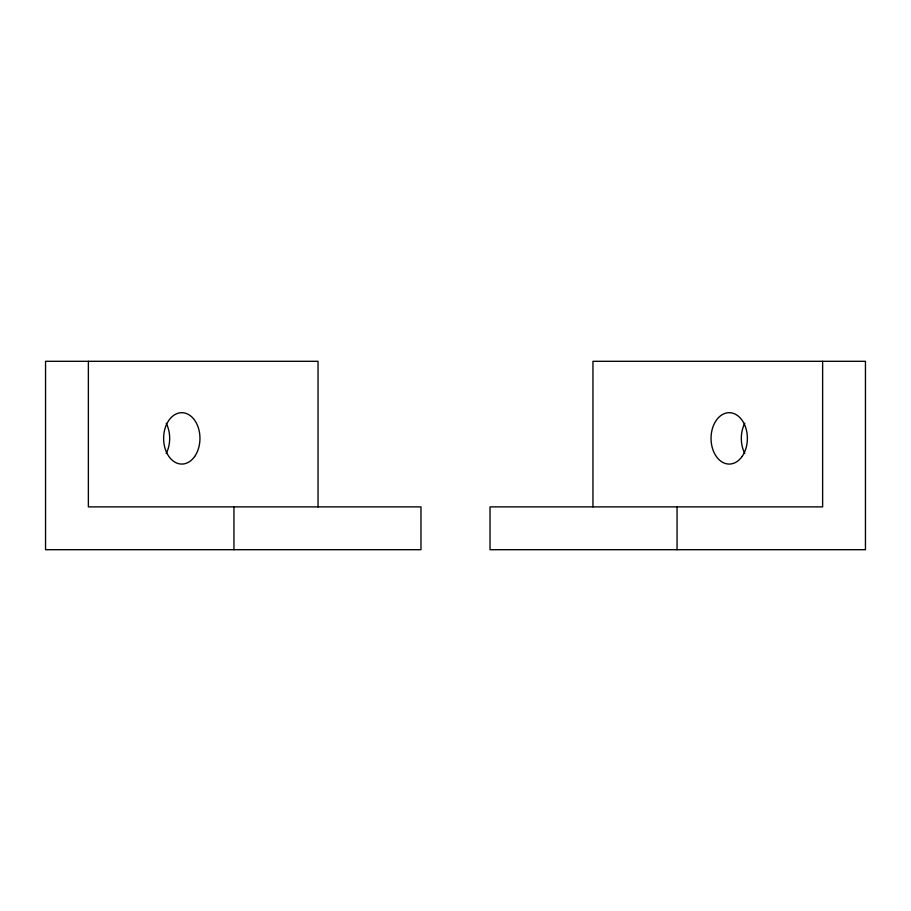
<?xml version="1.0" encoding="UTF-8"?>
<svg xmlns="http://www.w3.org/2000/svg" width="911" height="911" viewBox="0 0 911 911"><rect width="100%" height="100%" fill="white"/><g stroke="black" fill="none" stroke-linecap="round" stroke-linejoin="round"><path stroke-width="1.37" d="M822.633 361.303L822.633 506.88L490.027 506.88L490.027 549.697L865.45 549.697L865.45 361.303L592.959 361.303L592.959 506.88M677.055 506.88L677.055 549.697M318.041 506.88L318.041 361.303L45.55 361.303L45.55 549.697L420.973 549.697L420.973 506.88L88.367 506.88L88.367 361.303M233.945 506.88L233.945 549.697M166.212 423.273A25.69 18.163 -90 0 1 166.212 453.473M744.788 453.473A25.69 18.163 -90 0 1 744.788 423.273M194.635 456.536A25.69 18.163 -90 0 0 186.493 413.56A25.69 18.163 -90 0 0 164.242 445.024A25.69 18.163 -90 0 0 194.635 456.536M742.055 456.536A25.69 18.163 -90 0 0 733.913 413.56A25.69 18.163 -90 0 0 711.662 445.024A25.69 18.163 -90 0 0 742.055 456.536"/></g></svg>
